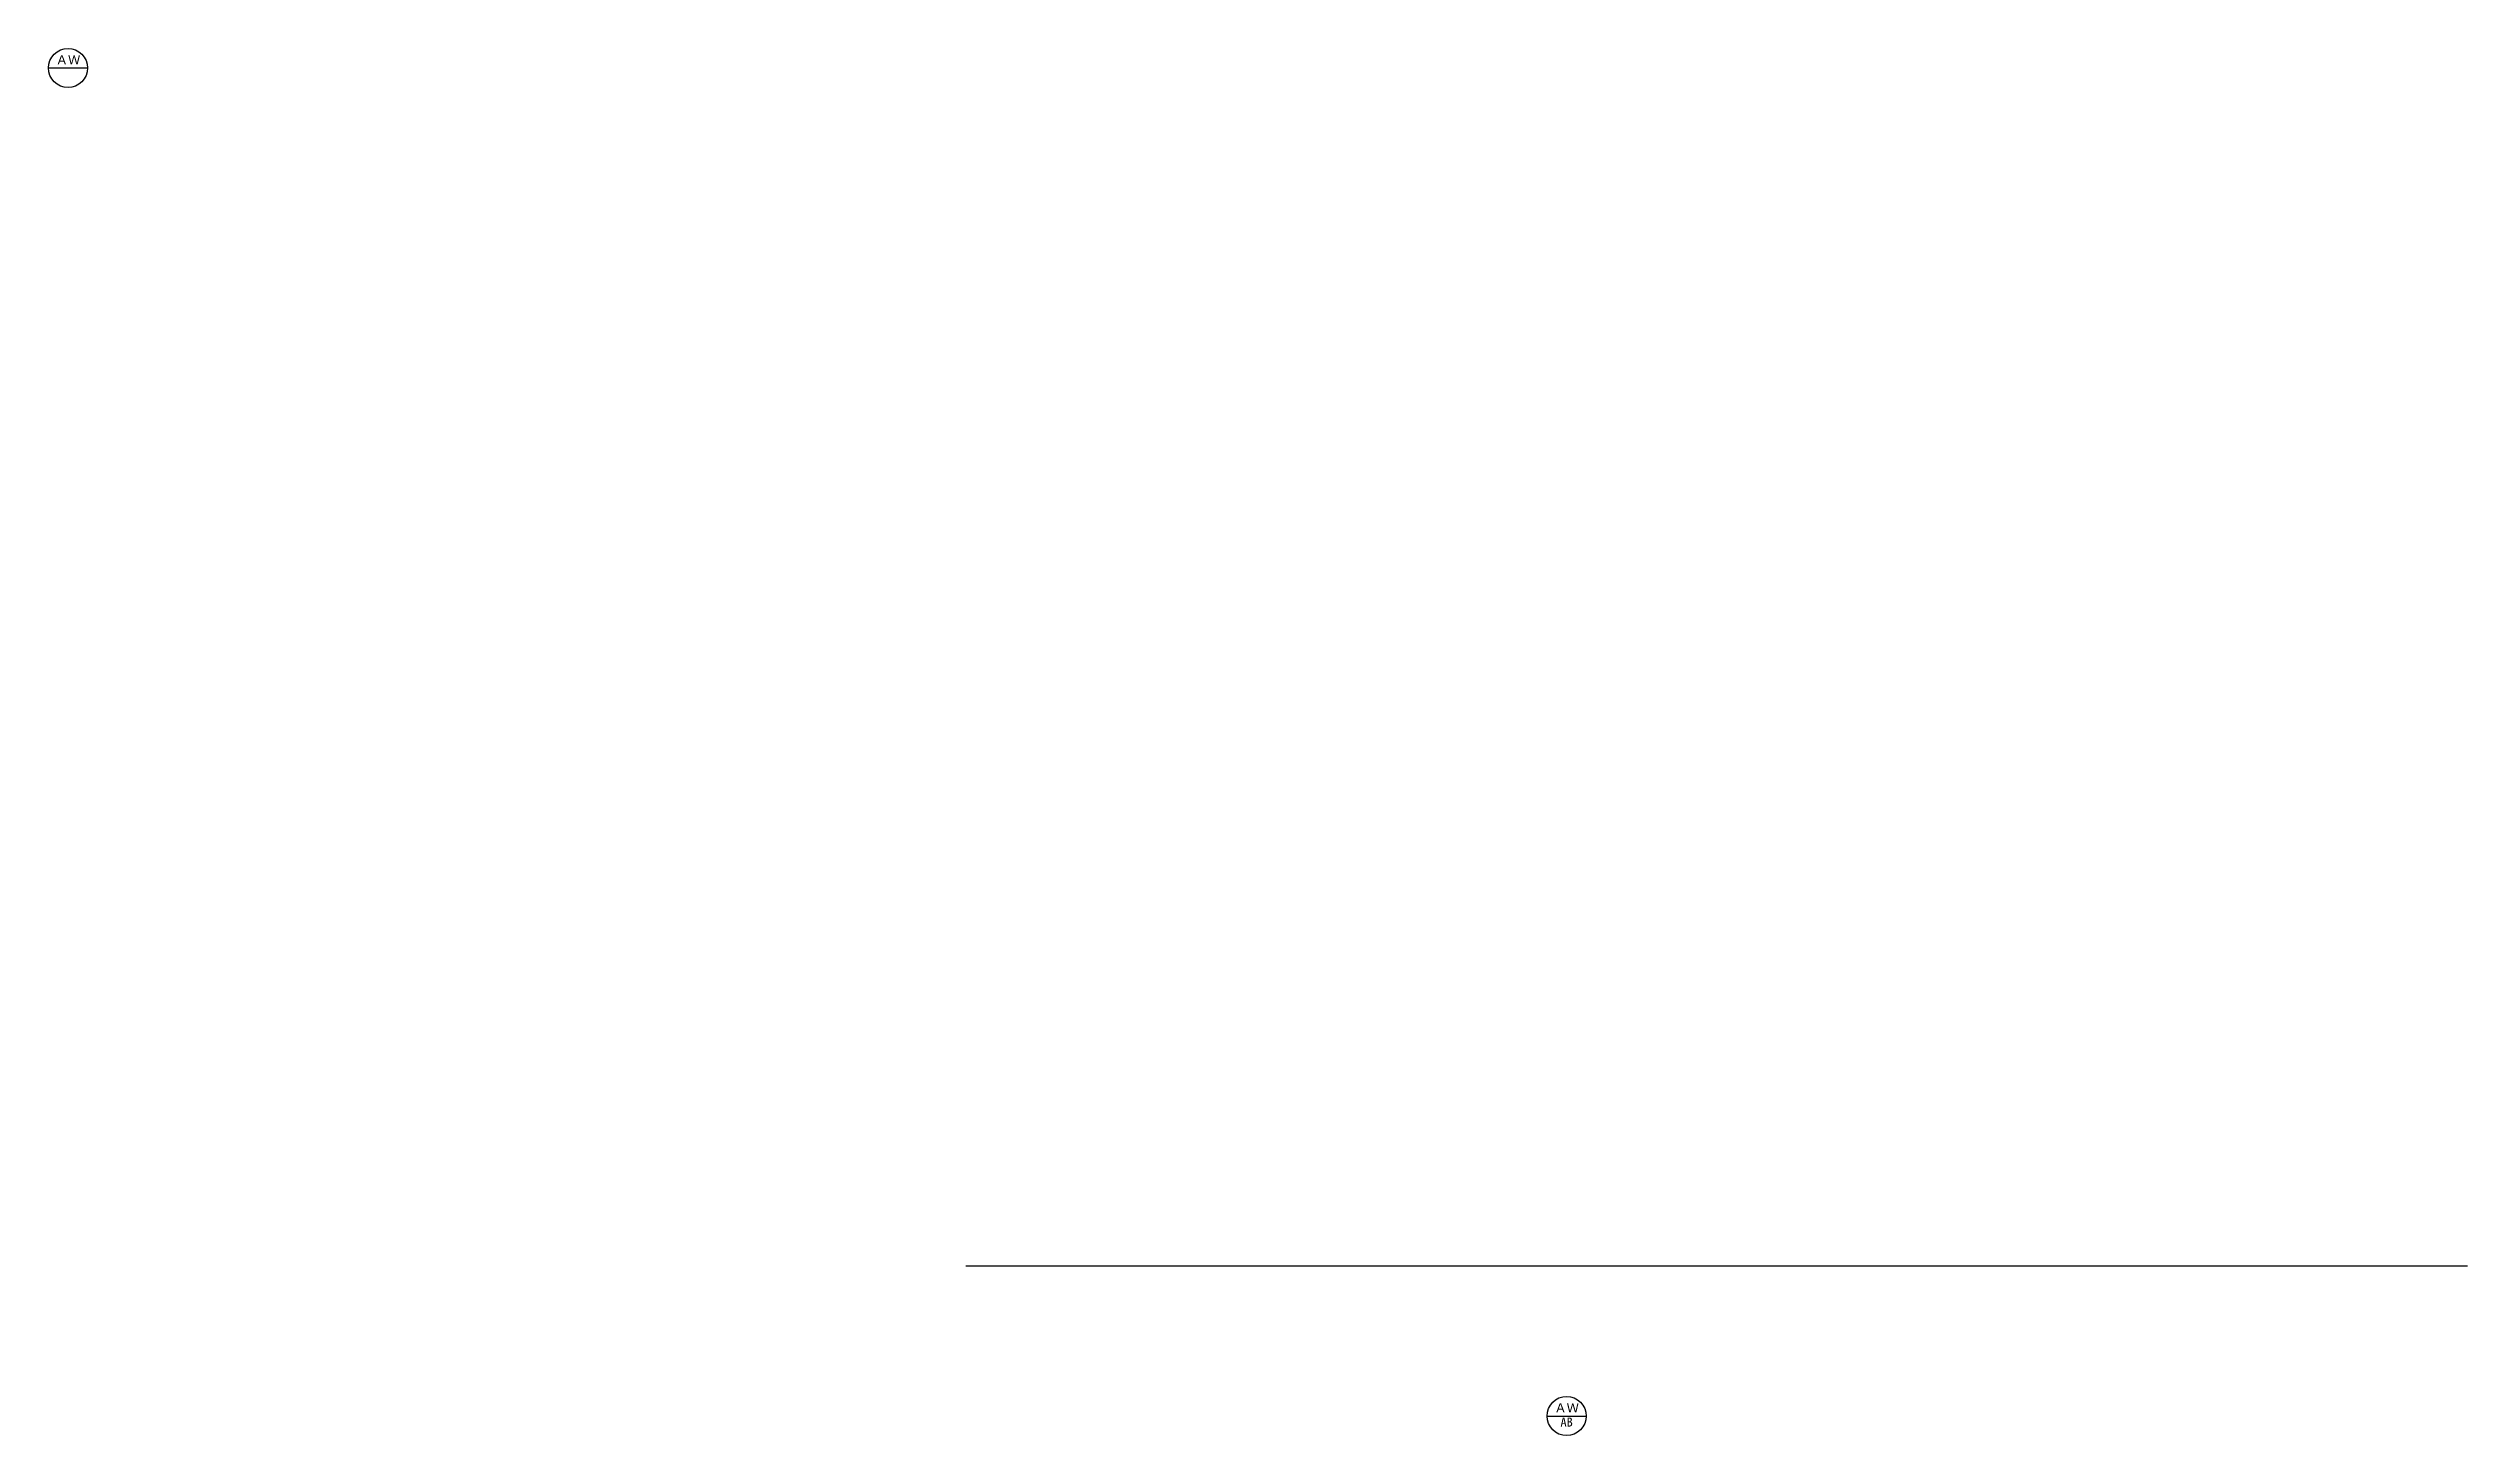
# Model space of a CAD drawing. Units: millimetres at full size, sheet at 1:100. Extents: x -34257 to 15061, y -6951 to 21339.
import ezdxf
from ezdxf.enums import TextEntityAlignment as Align

# ---------------------------------------------------------------- set-up
doc = ezdxf.new("R2010")
doc.units = ezdxf.units.MM
doc.header["$LTSCALE"] = 100
doc.layers.add('0-0', color=7, linetype='Continuous')
doc.styles.add('ＭＳ ゴシック', font='')
doc.styles.get('ＭＳ ゴシック').set_extended_font_data('MS Gothic')

msp = doc.modelspace()

# ---------------------------------------------------------------- linework, layer by layer
at = {"layer": '0-0'}
for p, q in [((-34257.1, 20938.8), (-33457.1, 20938.8)), ((-15551, -3489.8), (15061.2, -3489.8)), ((-3706.1, -6551), (-2906.1, -6551))]:
    msp.add_line(p, q, dxfattribs=at)
for centre in [(-33857.1, 20938.8), (-3306.1, -6551)]:
    msp.add_circle(centre, 400, dxfattribs=at)

# ---------------------------------------------------------------- texts
at = {"layer": '0-0', "color": 4, "style": 'ＭＳ ゴシック'}
for s, p in [('ＡＷ', (-34107.1, 20958.8)), ('ＡＷ', (-3556.1, -6531)), ('AB', (-3431.1, -6821))]:
    msp.add_text(s, height=183.3, dxfattribs=at).set_placement(p, align=Align.BOTTOM_LEFT)

doc.saveas('drawing.dxf')
